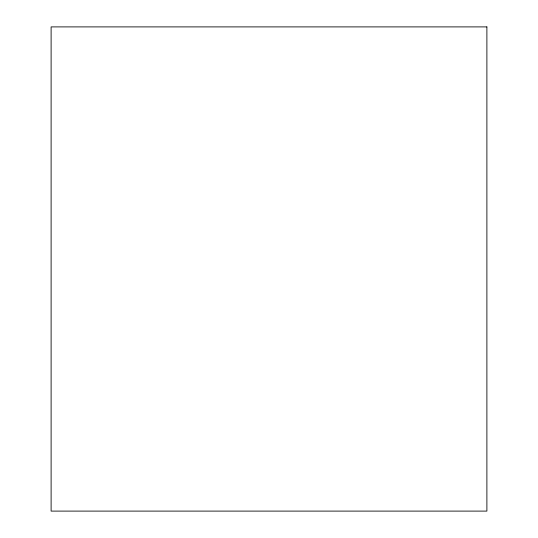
<?xml version="1.0" encoding="UTF-8"?>
<svg xmlns="http://www.w3.org/2000/svg" width="538" height="538" viewBox="0 0 538 538"><rect width="100%" height="100%" fill="white"/><g stroke="black" fill="none" stroke-linecap="round" stroke-linejoin="round"><path stroke-width="0.81" d="M486.89 26.9L51.11 26.9L51.11 511.1L486.89 511.1L486.89 26.9"/></g></svg>
